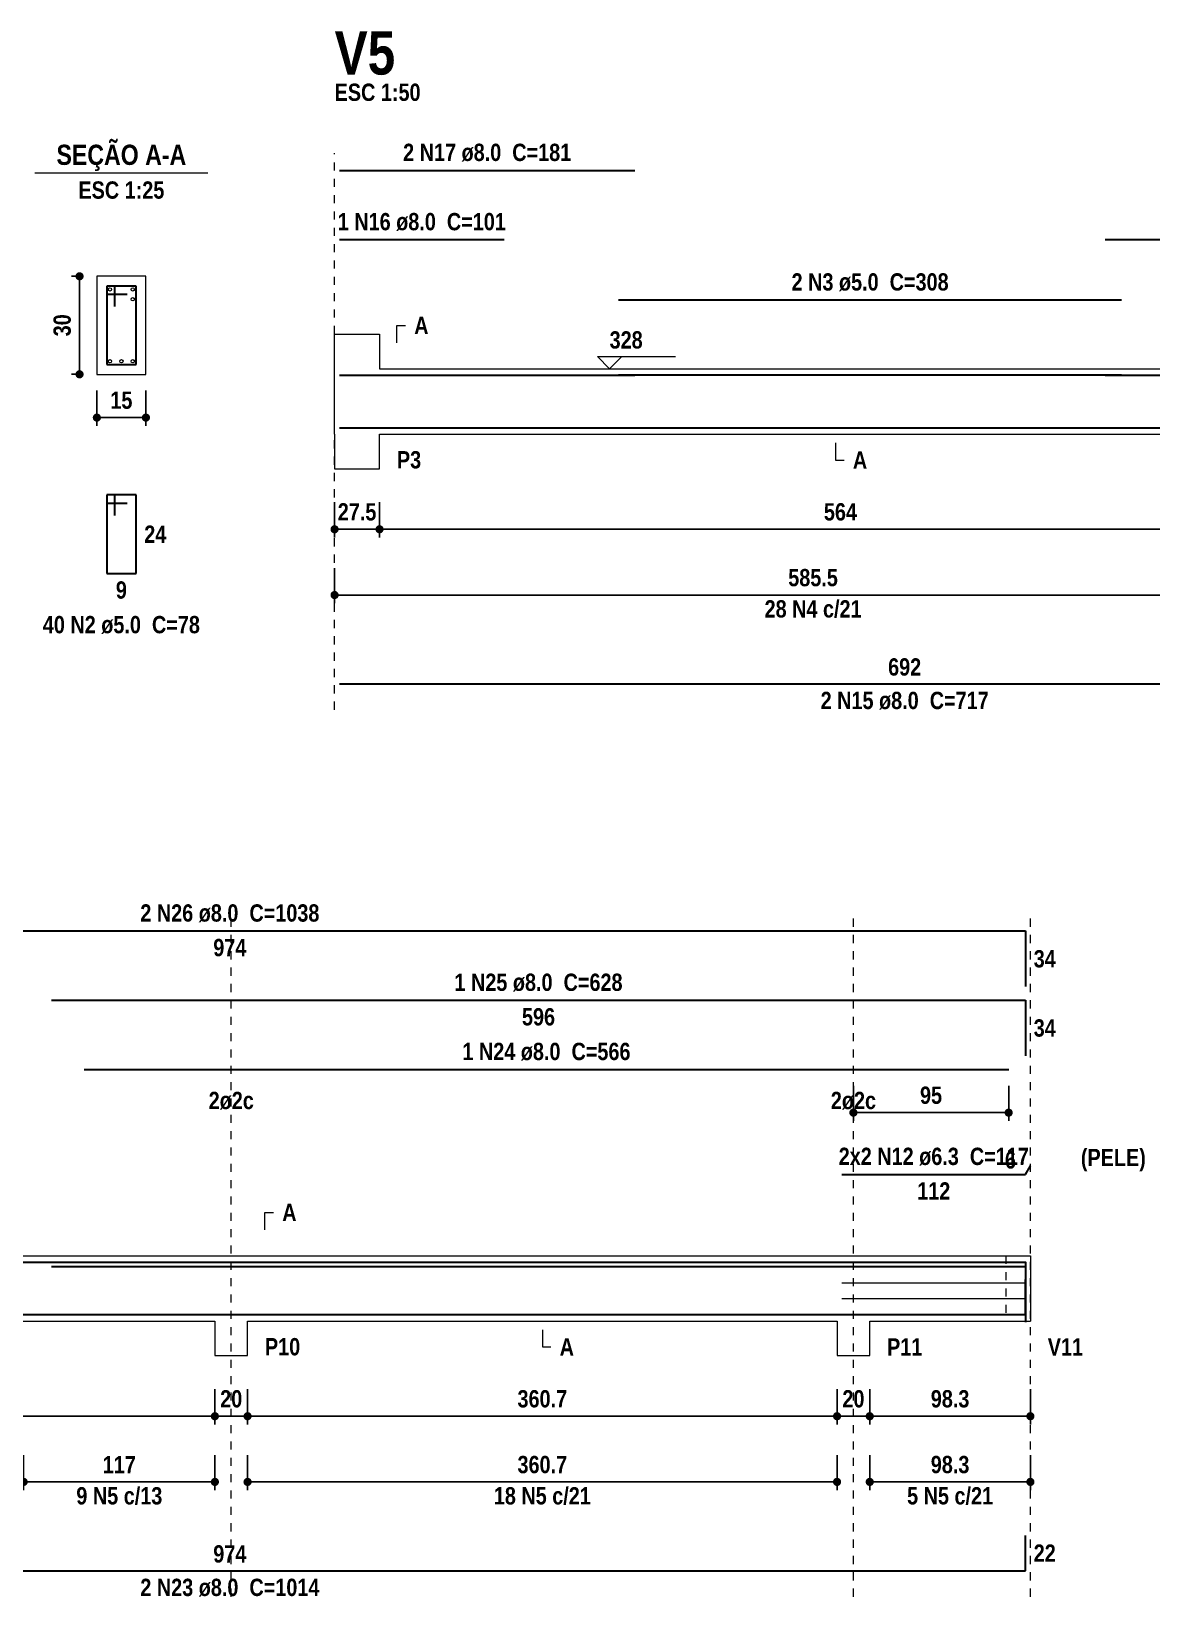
# Model space of a CAD drawing. Header units: millimetres. Extents: x 2249 to 2676, y -663 to -441.
# Drawn here: x 2488.19 to 2501.9, y -555.58 to -536.42 of the extents above; entities that cross this region are included whole.
import ezdxf

# ---------------------------------------------------------------- set-up
doc = ezdxf.new("R2010")
doc.units = ezdxf.units.MM
doc.header["$LTSCALE"] = 0.5
doc.header["$MEASUREMENT"] = 0
doc.header["$PDMODE"] = 34
doc.linetypes.add('DOT2', pattern=[3.175, 0, -3.175])
doc.layers.get('0').update_dxf_attribs({"linetype": 'CONTINUOUS'})
doc.layers.get('DEFPOINTS').update_dxf_attribs({"linetype": 'CONTINUOUS'})
for name, color, linetype, lineweight in [('Descrição da armadura', 7, 'CONTINUOUS', 5), ('DT-Arm complementar', 5, 'CONTINUOUS', 5), ('DT-Barras na forma', 2, 'CONTINUOUS', 30), ('DT-Barras no corte', 5, 'CONTINUOUS', 5), ('DT-Barras rebatidas', 2, 'CONTINUOUS', 30), ('DT-Cotas', 9, 'CONTINUOUS', 5), ('DT-Forma', 5, 'CONTINUOUS', 5), ('DT-Pontilhado', 9, 'DOT2', 5), ('DT-Textos', 7, 'CONTINUOUS', 5), ('DT-Título', 3, 'CONTINUOUS', 20), ('Textos armaduras', 7, 'CONTINUOUS', 5)]:
    doc.layers.add(name, color=color, linetype=linetype, lineweight=lineweight)
doc.styles.add('ARIAL', font='ARIALNB.TTF')
doc.dimstyles.new('UM_25.000000', dxfattribs={"dimtxt": 0.18, "dimasz": 0.1, "dimexe": 0.1, "dimexo": 0.2, "dimgap": 0, "dimtad": 1, "dimtih": 1, "dimtoh": 1, "dimdec": 1, "dimlfac": 25, "dimzin": 0, "dimdsep": 46, "dimtxsty": 'Standard', "dimblk": 'CLOSED', "dimblk1": 'CLOSED', "dimblk2": 'CLOSED', "dimcen": 0.09, "dimdle": 0.1, "dimadec": 1, "dimazin": 2, "dimtfac": 1, "dimtdec": 4, "dimtofl": 0, "dimtmove": 0, "dimatfit": 3, "dimldrblk": 'CLOSED', "dimfxl": 1, "dimtolj": 1, "dimarcsym": 0})
doc.dimstyles.new('UM_50.000000', dxfattribs={"dimtxt": 0.18, "dimasz": 0.1, "dimexe": 0.1, "dimexo": 0.2, "dimgap": 0, "dimtad": 1, "dimtih": 1, "dimtoh": 1, "dimdec": 1, "dimlfac": 50, "dimzin": 0, "dimdsep": 46, "dimtxsty": 'Standard', "dimblk": 'CLOSED', "dimblk1": 'CLOSED', "dimblk2": 'CLOSED', "dimcen": 0.09, "dimdle": 0.1, "dimadec": 1, "dimazin": 2, "dimtfac": 1, "dimtdec": 4, "dimtofl": 0, "dimtmove": 0, "dimatfit": 3, "dimldrblk": 'CLOSED', "dimfxl": 1, "dimtolj": 1, "dimarcsym": 0})

# ---------------------------------------------------------------- blocks, each defined once
blk = doc.blocks.new('_Dot')
at = {"color": 0, "linetype": 'ByBlock', "lineweight": -2}
blk.add_line((-0.5, 0), (-1, 0), dxfattribs=at)
at = {"color": 0, "linetype": 'ByBlock', "const_width": 0.5}
blk.add_lwpolyline([(-0.25, 0, 1), (0.25, 0, 1)], format="xyb", close=True, dxfattribs=at)
blk = doc.blocks.new('*D270')
at = {"layer": 'DEFPOINTS', "color": 0}
for p in [(2488.781, -539.42), (2488.993, -539.42), (2488.993, -540.62)]:
    blk.add_point(p, dxfattribs=at)
at = {"layer": 'DT-Cotas', "color": 0, "lineweight": -2}
for p, q in [((2488.793, -539.42), (2488.681, -539.42)), ((2488.781, -540.52), (2488.781, -539.52)), ((2488.793, -540.62), (2488.681, -540.62))]:
    blk.add_line(p, q, dxfattribs=at)
at = {"layer": 'DT-Cotas', "color": 0, "lineweight": -2, "xscale": 0.1, "yscale": 0.1, "zscale": 0.1}
for p, rotation in [((2488.781, -539.42), 90), ((2488.781, -540.62), 270)]:
    blk.add_blockref('_Dot', p, dxfattribs=dict(at, rotation=rotation))
at = {"layer": 'DT-Cotas', "insert": (2488.569, -540.02), "char_height": 0.2118, "attachment_point": 5, "rotation": 90, "style": 'ARIAL'}
blk.add_mtext('\\A1;30', dxfattribs=at)
blk = doc.blocks.new('DOT')
at = {"color": 210}
for p, q in [((-1, 0), (1, 0)), ((0, 1), (0, -1))]:
    blk.add_line(p, q, dxfattribs=at)
blk.add_circle((0, 0), 0.25, dxfattribs=at)
blk = doc.blocks.new('*D271')
at = {"layer": 'DEFPOINTS', "color": 0}
for p in [(2488.993, -540.62), (2489.593, -540.62), (2489.593, -541.15)]:
    blk.add_point(p, dxfattribs=at)
at = {"layer": 'DT-Cotas', "color": 0, "lineweight": -2}
for p, q in [((2488.993, -540.82), (2488.993, -541.25)), ((2489.593, -540.82), (2489.593, -541.25)), ((2489.093, -541.15), (2489.493, -541.15))]:
    blk.add_line(p, q, dxfattribs=at)
at = {"layer": 'DT-Cotas', "color": 0, "lineweight": -2, "xscale": 0.1, "yscale": 0.1, "zscale": 0.1, "rotation": 180}
blk.add_blockref('_Dot', (2488.993, -541.15), dxfattribs=at)
at = {"layer": 'DT-Cotas', "color": 0, "lineweight": -2, "xscale": 0.1, "yscale": 0.1, "zscale": 0.1}
blk.add_blockref('_Dot', (2489.593, -541.15), dxfattribs=at)
at = {"layer": 'DT-Cotas', "insert": (2489.293, -540.938), "char_height": 0.2118, "attachment_point": 5, "rotation": 0.0057, "style": 'ARIAL'}
blk.add_mtext('\\A1;15', dxfattribs=at)
blk = doc.blocks.new('*D275')
at = {"layer": 'DEFPOINTS', "color": 0}
for p in [(2491.902, -541.987), (2492.452, -541.987), (2492.452, -542.517)]:
    blk.add_point(p, dxfattribs=at)
at = {"layer": 'DT-Cotas', "color": 0, "lineweight": -2}
for p, q in [((2491.902, -542.187), (2491.902, -542.617)), ((2492.452, -542.187), (2492.452, -542.617)), ((2492.002, -542.517), (2492.352, -542.517))]:
    blk.add_line(p, q, dxfattribs=at)
at = {"layer": 'DT-Cotas', "color": 0, "lineweight": -2, "xscale": 0.1, "yscale": 0.1, "zscale": 0.1, "rotation": 180}
blk.add_blockref('_Dot', (2491.902, -542.517), dxfattribs=at)
at = {"layer": 'DT-Cotas', "color": 0, "lineweight": -2, "xscale": 0.1, "yscale": 0.1, "zscale": 0.1}
blk.add_blockref('_Dot', (2492.452, -542.517), dxfattribs=at)
at = {"layer": 'DT-Cotas', "insert": (2492.177, -542.305), "char_height": 0.2118, "attachment_point": 5, "rotation": 0.0057, "style": 'ARIAL'}
blk.add_mtext('\\A1;27.5', dxfattribs=at)
blk = doc.blocks.new('*D276')
at = {"layer": 'DEFPOINTS', "color": 0}
for p in [(2492.452, -541.987), (2503.733, -541.987), (2503.733, -542.517)]:
    blk.add_point(p, dxfattribs=at)
at = {"layer": 'DT-Cotas', "color": 0, "lineweight": -2}
for p, q in [((2492.452, -542.187), (2492.452, -542.617)), ((2503.733, -542.187), (2503.733, -542.617)), ((2492.552, -542.517), (2503.633, -542.517))]:
    blk.add_line(p, q, dxfattribs=at)
at = {"layer": 'DT-Cotas', "color": 0, "lineweight": -2, "xscale": 0.1, "yscale": 0.1, "zscale": 0.1, "rotation": 180}
blk.add_blockref('_Dot', (2492.452, -542.517), dxfattribs=at)
at = {"layer": 'DT-Cotas', "color": 0, "lineweight": -2, "xscale": 0.1, "yscale": 0.1, "zscale": 0.1}
blk.add_blockref('_Dot', (2503.733, -542.517), dxfattribs=at)
at = {"layer": 'DT-Cotas', "insert": (2498.092, -542.305), "char_height": 0.2118, "attachment_point": 5, "rotation": 0.0057, "style": 'ARIAL'}
blk.add_mtext('\\A1;564', dxfattribs=at)
blk = doc.blocks.new('*D280')
at = {"layer": 'DEFPOINTS', "color": 0}
for p in [(2491.902, -542.792), (2503.613, -542.792), (2503.613, -543.322)]:
    blk.add_point(p, dxfattribs=at)
at = {"layer": 'DT-Cotas', "color": 0, "lineweight": -2}
for p, q in [((2491.902, -542.992), (2491.902, -543.422)), ((2503.613, -542.992), (2503.613, -543.422)), ((2492.002, -543.322), (2503.513, -543.322))]:
    blk.add_line(p, q, dxfattribs=at)
at = {"layer": 'DT-Cotas', "color": 0, "lineweight": -2, "xscale": 0.1, "yscale": 0.1, "zscale": 0.1, "rotation": 180}
blk.add_blockref('_Dot', (2491.902, -543.322), dxfattribs=at)
at = {"layer": 'DT-Cotas', "color": 0, "lineweight": -2, "xscale": 0.1, "yscale": 0.1, "zscale": 0.1}
blk.add_blockref('_Dot', (2503.613, -543.322), dxfattribs=at)
at = {"layer": 'DT-Cotas', "insert": (2497.757, -543.11), "char_height": 0.2118, "attachment_point": 5, "rotation": 0.0057, "style": 'ARIAL'}
blk.add_mtext('\\A1;585.5', dxfattribs=at)
blk = doc.blocks.new('*D297')
at = {"layer": 'DEFPOINTS', "color": 0}
for p in [(2483.224, -552.844), (2490.437, -552.844), (2490.437, -553.374)]:
    blk.add_point(p, dxfattribs=at)
at = {"layer": 'DT-Cotas', "color": 0, "lineweight": -2}
for p, q in [((2483.224, -553.044), (2483.224, -553.474)), ((2490.437, -553.044), (2490.437, -553.474)), ((2483.324, -553.374), (2490.337, -553.374))]:
    blk.add_line(p, q, dxfattribs=at)
at = {"layer": 'DT-Cotas', "color": 0, "lineweight": -2, "xscale": 0.1, "yscale": 0.1, "zscale": 0.1, "rotation": 180}
blk.add_blockref('_Dot', (2483.224, -553.374), dxfattribs=at)
at = {"layer": 'DT-Cotas', "color": 0, "lineweight": -2, "xscale": 0.1, "yscale": 0.1, "zscale": 0.1}
blk.add_blockref('_Dot', (2490.437, -553.374), dxfattribs=at)
at = {"layer": 'DT-Cotas', "insert": (2486.831, -553.162), "char_height": 0.2118, "attachment_point": 5, "rotation": 0.0057, "style": 'ARIAL'}
blk.add_mtext('\\A1;360.7', dxfattribs=at)
blk = doc.blocks.new('*D298')
at = {"layer": 'DEFPOINTS', "color": 0}
for p in [(2490.437, -552.844), (2490.837, -552.844), (2490.837, -553.374)]:
    blk.add_point(p, dxfattribs=at)
at = {"layer": 'DT-Cotas', "color": 0, "lineweight": -2}
for p, q in [((2490.437, -553.044), (2490.437, -553.474)), ((2490.837, -553.044), (2490.837, -553.474)), ((2490.537, -553.374), (2490.737, -553.374))]:
    blk.add_line(p, q, dxfattribs=at)
at = {"layer": 'DT-Cotas', "color": 0, "lineweight": -2, "xscale": 0.1, "yscale": 0.1, "zscale": 0.1, "rotation": 180}
blk.add_blockref('_Dot', (2490.437, -553.374), dxfattribs=at)
at = {"layer": 'DT-Cotas', "color": 0, "lineweight": -2, "xscale": 0.1, "yscale": 0.1, "zscale": 0.1}
blk.add_blockref('_Dot', (2490.837, -553.374), dxfattribs=at)
at = {"layer": 'DT-Cotas', "insert": (2490.637, -553.162), "char_height": 0.2118, "attachment_point": 5, "rotation": 0.0057, "style": 'ARIAL'}
blk.add_mtext('\\A1;20', dxfattribs=at)
blk = doc.blocks.new('*D299')
at = {"layer": 'DEFPOINTS', "color": 0}
for p in [(2490.837, -552.844), (2498.051, -552.844), (2498.051, -553.374)]:
    blk.add_point(p, dxfattribs=at)
at = {"layer": 'DT-Cotas', "color": 0, "lineweight": -2}
for p, q in [((2490.837, -553.044), (2490.837, -553.474)), ((2498.051, -553.044), (2498.051, -553.474)), ((2490.937, -553.374), (2497.951, -553.374))]:
    blk.add_line(p, q, dxfattribs=at)
at = {"layer": 'DT-Cotas', "color": 0, "lineweight": -2, "xscale": 0.1, "yscale": 0.1, "zscale": 0.1, "rotation": 180}
blk.add_blockref('_Dot', (2490.837, -553.374), dxfattribs=at)
at = {"layer": 'DT-Cotas', "color": 0, "lineweight": -2, "xscale": 0.1, "yscale": 0.1, "zscale": 0.1}
blk.add_blockref('_Dot', (2498.051, -553.374), dxfattribs=at)
at = {"layer": 'DT-Cotas', "insert": (2494.444, -553.162), "char_height": 0.2118, "attachment_point": 5, "rotation": 0.0057, "style": 'ARIAL'}
blk.add_mtext('\\A1;360.7', dxfattribs=at)
blk = doc.blocks.new('*D300')
at = {"layer": 'DEFPOINTS', "color": 0}
for p in [(2498.051, -552.844), (2498.451, -552.844), (2498.451, -553.374)]:
    blk.add_point(p, dxfattribs=at)
at = {"layer": 'DT-Cotas', "color": 0, "lineweight": -2}
for p, q in [((2498.051, -553.044), (2498.051, -553.474)), ((2498.451, -553.044), (2498.451, -553.474)), ((2498.151, -553.374), (2498.351, -553.374))]:
    blk.add_line(p, q, dxfattribs=at)
at = {"layer": 'DT-Cotas', "color": 0, "lineweight": -2, "xscale": 0.1, "yscale": 0.1, "zscale": 0.1, "rotation": 180}
blk.add_blockref('_Dot', (2498.051, -553.374), dxfattribs=at)
at = {"layer": 'DT-Cotas', "color": 0, "lineweight": -2, "xscale": 0.1, "yscale": 0.1, "zscale": 0.1}
blk.add_blockref('_Dot', (2498.451, -553.374), dxfattribs=at)
at = {"layer": 'DT-Cotas', "insert": (2498.251, -553.162), "char_height": 0.2118, "attachment_point": 5, "rotation": 0.0057, "style": 'ARIAL'}
blk.add_mtext('\\A1;20', dxfattribs=at)
blk = doc.blocks.new('*D301')
at = {"layer": 'DEFPOINTS', "color": 0}
for p in [(2498.451, -552.844), (2500.417, -552.844), (2500.417, -553.374)]:
    blk.add_point(p, dxfattribs=at)
at = {"layer": 'DT-Cotas', "color": 0, "lineweight": -2}
for p, q in [((2498.451, -553.044), (2498.451, -553.474)), ((2500.417, -553.044), (2500.417, -553.474)), ((2498.551, -553.374), (2500.317, -553.374))]:
    blk.add_line(p, q, dxfattribs=at)
at = {"layer": 'DT-Cotas', "color": 0, "lineweight": -2, "xscale": 0.1, "yscale": 0.1, "zscale": 0.1, "rotation": 180}
blk.add_blockref('_Dot', (2498.451, -553.374), dxfattribs=at)
at = {"layer": 'DT-Cotas', "color": 0, "lineweight": -2, "xscale": 0.1, "yscale": 0.1, "zscale": 0.1}
blk.add_blockref('_Dot', (2500.417, -553.374), dxfattribs=at)
at = {"layer": 'DT-Cotas', "insert": (2499.434, -553.162), "char_height": 0.2118, "attachment_point": 5, "rotation": 0.0057, "style": 'ARIAL'}
blk.add_mtext('\\A1;98.3', dxfattribs=at)
blk = doc.blocks.new('*D302')
at = {"layer": 'DEFPOINTS', "color": 0}
for p in [(2498.251, -549.129), (2500.151, -549.129), (2500.151, -549.658)]:
    blk.add_point(p, dxfattribs=at)
at = {"layer": 'DT-Cotas', "color": 0, "lineweight": -2}
for p, q in [((2498.251, -549.329), (2498.251, -549.758)), ((2500.151, -549.329), (2500.151, -549.758)), ((2498.351, -549.658), (2500.051, -549.658))]:
    blk.add_line(p, q, dxfattribs=at)
at = {"layer": 'DT-Cotas', "color": 0, "lineweight": -2, "xscale": 0.1, "yscale": 0.1, "zscale": 0.1, "rotation": 180}
blk.add_blockref('_Dot', (2498.251, -549.658), dxfattribs=at)
at = {"layer": 'DT-Cotas', "color": 0, "lineweight": -2, "xscale": 0.1, "yscale": 0.1, "zscale": 0.1}
blk.add_blockref('_Dot', (2500.151, -549.658), dxfattribs=at)
at = {"layer": 'DT-Cotas', "insert": (2499.201, -549.446), "char_height": 0.2118, "attachment_point": 5, "rotation": 0.0057, "style": 'ARIAL'}
blk.add_mtext('\\A1;95', dxfattribs=at)
blk = doc.blocks.new('*D306')
at = {"layer": 'DEFPOINTS', "color": 0}
for p in [(2488.097, -553.649), (2490.437, -553.649), (2490.437, -554.178)]:
    blk.add_point(p, dxfattribs=at)
at = {"layer": 'DT-Cotas', "color": 0, "lineweight": -2}
for p, q in [((2488.097, -553.849), (2488.097, -554.278)), ((2490.437, -553.849), (2490.437, -554.278)), ((2488.197, -554.178), (2490.337, -554.178))]:
    blk.add_line(p, q, dxfattribs=at)
at = {"layer": 'DT-Cotas', "color": 0, "lineweight": -2, "xscale": 0.1, "yscale": 0.1, "zscale": 0.1, "rotation": 180}
blk.add_blockref('_Dot', (2488.097, -554.178), dxfattribs=at)
at = {"layer": 'DT-Cotas', "color": 0, "lineweight": -2, "xscale": 0.1, "yscale": 0.1, "zscale": 0.1}
blk.add_blockref('_Dot', (2490.437, -554.178), dxfattribs=at)
at = {"layer": 'DT-Cotas', "insert": (2489.267, -553.967), "char_height": 0.2118, "attachment_point": 5, "rotation": 0.0057, "style": 'ARIAL'}
blk.add_mtext('\\A1;117', dxfattribs=at)
blk = doc.blocks.new('*D308')
at = {"layer": 'DEFPOINTS', "color": 0}
for p in [(2490.837, -553.649), (2498.051, -553.649), (2498.051, -554.178)]:
    blk.add_point(p, dxfattribs=at)
at = {"layer": 'DT-Cotas', "color": 0, "lineweight": -2}
for p, q in [((2490.837, -553.849), (2490.837, -554.278)), ((2498.051, -553.849), (2498.051, -554.278)), ((2490.937, -554.178), (2497.951, -554.178))]:
    blk.add_line(p, q, dxfattribs=at)
at = {"layer": 'DT-Cotas', "color": 0, "lineweight": -2, "xscale": 0.1, "yscale": 0.1, "zscale": 0.1, "rotation": 180}
blk.add_blockref('_Dot', (2490.837, -554.178), dxfattribs=at)
at = {"layer": 'DT-Cotas', "color": 0, "lineweight": -2, "xscale": 0.1, "yscale": 0.1, "zscale": 0.1}
blk.add_blockref('_Dot', (2498.051, -554.178), dxfattribs=at)
at = {"layer": 'DT-Cotas', "insert": (2494.444, -553.967), "char_height": 0.2118, "attachment_point": 5, "rotation": 0.0057, "style": 'ARIAL'}
blk.add_mtext('\\A1;360.7', dxfattribs=at)
blk = doc.blocks.new('*D309')
at = {"layer": 'DEFPOINTS', "color": 0}
for p in [(2498.451, -553.649), (2500.417, -553.649), (2500.417, -554.178)]:
    blk.add_point(p, dxfattribs=at)
at = {"layer": 'DT-Cotas', "color": 0, "lineweight": -2}
for p, q in [((2498.451, -553.849), (2498.451, -554.278)), ((2500.417, -553.849), (2500.417, -554.278)), ((2498.551, -554.178), (2500.317, -554.178))]:
    blk.add_line(p, q, dxfattribs=at)
at = {"layer": 'DT-Cotas', "color": 0, "lineweight": -2, "xscale": 0.1, "yscale": 0.1, "zscale": 0.1, "rotation": 180}
blk.add_blockref('_Dot', (2498.451, -554.178), dxfattribs=at)
at = {"layer": 'DT-Cotas', "color": 0, "lineweight": -2, "xscale": 0.1, "yscale": 0.1, "zscale": 0.1}
blk.add_blockref('_Dot', (2500.417, -554.178), dxfattribs=at)
at = {"layer": 'DT-Cotas', "insert": (2499.434, -553.967), "char_height": 0.2118, "attachment_point": 5, "rotation": 0.0057, "style": 'ARIAL'}
blk.add_mtext('\\A1;98.3', dxfattribs=at)

msp = doc.modelspace()

# ---------------------------------------------------------------- linework, layer by layer
at = {"layer": 'DT-Arm complementar'}
for p, q in [((2498.111, -551.7413), (2500.3571, -551.7413)), ((2498.111, -551.932), (2500.3571, -551.932))]:
    msp.add_line(p, q, dxfattribs=at)
at = {"layer": 'DT-Barras na forma'}
for p, q in [((2489.2128, -539.5403), (2489.1128, -539.5403)), ((2489.1128, -539.5403), (2489.1128, -540.5003)), ((2489.4728, -539.5403), (2489.1128, -539.5403)), ((2489.1128, -539.5403), (2489.1128, -539.6403)), ((2489.2128, -539.7903), (2489.2128, -539.5403)), ((2489.4728, -540.5003), (2489.4728, -539.5403)), ((2489.1128, -539.6403), (2489.3628, -539.6403)), ((2489.1128, -540.5003), (2489.4728, -540.5003))]:
    msp.add_line(p, q, dxfattribs=at)
for points in [[(2491.9623, -540.6298), (2493.9772, -540.6298)], [(2491.9623, -540.6298), (2495.5772, -540.6298)], [(2491.9623, -541.2738), (2505.7938, -541.2738), (2505.7938, -540.7342)], [(2495.3772, -540.6268), (2501.5327, -540.6268)], [(2501.3327, -540.6298), (2505.7938, -540.6298), (2505.7938, -541.3098)], [(2480.8827, -552.1667), (2480.8827, -551.4867), (2500.3571, -551.4867), (2500.3571, -552.1667)], [(2488.4375, -551.5427), (2500.3571, -551.5427), (2500.3571, -552.2227)], [(2488.8375, -551.5427), (2500.151, -551.5427)], [(2480.8827, -551.699), (2480.8827, -552.1307), (2500.3571, -552.1307), (2500.3571, -551.699)]]:
    msp.add_lwpolyline(points, dxfattribs=at)
at = {"layer": 'DT-Barras no corte'}
for centre in [(2489.1528, -539.5803), (2489.4328, -539.5803), (2489.4328, -539.7003), (2489.1528, -540.4603), (2489.2928, -540.4603), (2489.4328, -540.4603)]:
    msp.add_circle(centre, 0.02, dxfattribs=at)
at = {"layer": 'DT-Barras rebatidas'}
for p, q in [((2491.9623, -538.1235), (2495.5772, -538.1235)), ((2491.9623, -538.9707), (2493.9772, -538.9707)), ((2501.3327, -538.9707), (2505.7938, -538.9707)), ((2495.3772, -539.709), (2501.5327, -539.709)), ((2489.2128, -542.097), (2489.1128, -542.097)), ((2489.1128, -542.097), (2489.1128, -543.057)), ((2489.4728, -542.097), (2489.1128, -542.097)), ((2489.1128, -542.097), (2489.1128, -542.197)), ((2489.1128, -542.197), (2489.3628, -542.197)), ((2489.2128, -542.347), (2489.2128, -542.097)), ((2489.4728, -543.057), (2489.4728, -542.097)), ((2489.1128, -543.057), (2489.4728, -543.057)), ((2491.9623, -544.4084), (2505.7938, -544.4084)), ((2480.8827, -547.4342), (2500.3571, -547.4342)), ((2500.3571, -547.4342), (2500.3571, -548.1142)), ((2488.4375, -548.2814), (2500.3571, -548.2814)), ((2500.3571, -548.2814), (2500.3571, -548.9614)), ((2488.8375, -549.1286), (2500.151, -549.1286)), ((2500.3571, -550.4132), (2500.4171, -550.3093)), ((2498.111, -550.4132), (2500.3571, -550.4132)), ((2500.3571, -555.2653), (2500.3571, -554.8336)), ((2480.8827, -555.2653), (2500.3571, -555.2653))]:
    msp.add_line(p, q, dxfattribs=at)
at = {"layer": 'DT-Forma'}
for p, q in [((2489.5928, -539.4203), (2488.9928, -539.4203)), ((2488.9928, -539.4203), (2488.9928, -540.6203)), ((2489.5928, -540.6203), (2489.5928, -539.4203)), ((2491.9023, -540.5518), (2491.9023, -540.1282)), ((2491.9023, -540.1282), (2492.4522, -540.1282)), ((2492.4522, -540.1282), (2492.4522, -540.5518)), ((2488.9928, -540.6203), (2489.5928, -540.6203)), ((2492.4522, -540.5518), (2503.6127, -540.5518)), ((2491.9023, -541.3518), (2491.9023, -541.7754)), ((2492.4522, -541.7754), (2492.4522, -541.3518)), ((2492.4522, -541.3518), (2503.6127, -541.3518)), ((2491.9023, -541.7754), (2492.4522, -541.7754)), ((2483.2239, -551.4087), (2490.4375, -551.4087)), ((2490.4375, -551.4087), (2490.8375, -551.4087)), ((2490.8375, -551.4087), (2498.051, -551.4087)), ((2498.051, -551.4087), (2498.451, -551.4087)), ((2498.451, -551.4087), (2500.1171, -551.4087)), ((2500.1171, -551.4087), (2500.4171, -551.4087)), ((2483.2239, -552.2087), (2490.4375, -552.2087)), ((2490.4375, -552.2087), (2490.4375, -552.6323)), ((2490.8375, -552.6323), (2490.8375, -552.2087)), ((2490.8375, -552.2087), (2498.051, -552.2087)), ((2498.051, -552.2087), (2498.051, -552.6323)), ((2498.451, -552.6323), (2498.451, -552.2087)), ((2498.451, -552.2087), (2500.1171, -552.2087)), ((2500.1171, -552.2087), (2500.4171, -552.2087)), ((2490.4375, -552.6323), (2490.8375, -552.6323)), ((2498.051, -552.6323), (2498.451, -552.6323))]:
    msp.add_line(p, q, dxfattribs=at)
at = {"layer": 'DT-Forma', "linetype": 'Continuous'}
for p, q in [((2491.9023, -541.3518), (2491.9023, -540.5518)), ((2500.4171, -551.4087), (2500.4171, -552.2087))]:
    msp.add_line(p, q, dxfattribs=at)
at = {"layer": 'DT-Pontilhado', "ltscale": 0.05}
for p, q in [((2491.9023, -544.7261), (2491.9023, -537.9117)), ((2490.6375, -555.583), (2490.6375, -547.2224)), ((2498.251, -555.583), (2498.251, -547.2224)), ((2500.4171, -555.583), (2500.4171, -547.2224)), ((2500.1171, -551.4087), (2500.1171, -552.2087))]:
    msp.add_line(p, q, dxfattribs=at)
at = {"layer": 'DT-Textos'}
msp.add_line((2488.2338, -538.1554), (2490.3518, -538.1554), dxfattribs=at)
for points in [[(2492.664, -540.2341), (2492.664, -540.0223), (2492.7699, -540.0223)], [(2495.4154, -540.4035), (2495.2671, -540.5518), (2495.1189, -540.4035), (2496.072, -540.4035)], [(2498.0324, -541.4577), (2498.0324, -541.6695), (2498.1383, -541.6695)], [(2491.0493, -551.091), (2491.0493, -550.8792), (2491.1552, -550.8792)], [(2494.4442, -552.3146), (2494.4442, -552.5264), (2494.5501, -552.5264)]]:
    msp.add_lwpolyline(points, dxfattribs=at)

# ---------------------------------------------------------------- texts
at = {"layer": 'Descrição da armadura', "char_height": 0.2118, "attachment_point": 8, "line_spacing_factor": 0.9, "style": 'ARIAL'}
for s, insert, width in [('2 N17 ø8.0  C=181', (2493.7693, -538.0172), 4.32072), ('1 N16 ø8.0  C=101', (2492.9693, -538.8652), 4.32072), ('2 N3 ø5.0  C=308', (2498.4553, -539.6032), 4.06656), ('28 N4 c/21', (2497.7575, -543.6032), 2.5416), ('40 N2 ø5.0  C=78', (2489.2926, -543.7982), 4.06656), ('2 N15 ø8.0  C=717', (2498.8783, -544.7262), 4.32072), ('2 N26 ø8.0  C=1038', (2490.6203, -547.3279), 4.57488), ('1 N25 ø8.0  C=628', (2494.3973, -548.1759), 4.32072), ('1 N24 ø8.0  C=566', (2494.4943, -549.0229), 4.32072), ('2x2 N12 ø6.3  C=117', (2499.2343, -550.3069), 4.82904), ('9 N5 c/13', (2489.2675, -554.4601), 2.28744), ('18 N5 c/21', (2494.4442, -554.4601), 2.5416), ('5 N5 c/21', (2499.4341, -554.4601), 2.28744), ('2 N23 ø8.0  C=1014', (2490.6203, -555.5829), 4.57488)]:
    msp.add_mtext(s, dxfattribs=dict(at, insert=insert, width=width))
at = {"layer": 'DT-Textos', "line_spacing_factor": 0.798, "style": 'ARIAL'}
for s, insert, char_height, width, attachment_point in [('ESC 1:50', (2491.9023, -537.2762), 0.2118, 2.03328, 7), ('SEÇÃO A-A', (2489.2926, -538.1311), 0.2471, 2.66868, 8), ('ESC 1:25', (2489.2926, -538.4732), 0.2118, 2.03328, 8), ('A', (2492.8763, -540.1282), 0.2118, 0.25416, 7), ('328', (2495.2673, -540.3082), 0.2118, 0.76248, 7), ('P3', (2492.6643, -541.7752), 0.2118, 0.50832, 7), ('A', (2498.2443, -541.7752), 0.2118, 0.25416, 7), ('2ø2c ', (2490.6373, -549.6229), 0.2118, 1.2708, 8), ('2ø2c ', (2498.2513, -549.6229), 0.2118, 1.2708, 8), ('(PELE)', (2501.0343, -550.3768), 0.2118, 1.52496, 7), ('A', (2491.2613, -550.9849), 0.2118, 0.25416, 7), ('P10', (2491.0493, -552.6319), 0.2118, 0.76248, 7), ('A', (2494.6563, -552.6319), 0.2118, 0.25416, 7), ('P11', (2498.6623, -552.6319), 0.2118, 0.76248, 7), ('V11', (2500.6293, -552.6319), 0.2118, 0.76248, 7)]:
    msp.add_mtext(s, dxfattribs=dict(at, insert=insert, char_height=char_height, width=width, attachment_point=attachment_point))
at = {"layer": 'DT-Título', "insert": (2491.9023, -536.9583), "char_height": 0.5295, "width": 1.2708, "attachment_point": 7, "line_spacing_factor": 0.798, "style": 'ARIAL'}
msp.add_mtext('V5', dxfattribs=at)
at = {"layer": 'Textos armaduras', "char_height": 0.2118, "line_spacing_factor": 0.9, "style": 'ARIAL'}
for s, insert, width, attachment_point in [('24', (2489.5728, -542.4711), 0.90832, 1), ('9', (2489.2928, -543.1543), 0.65416, 2), ('692', (2498.8781, -544.3111), 1.16248, 8), ('974', (2490.6199, -547.5315), 1.16248, 2), ('34', (2500.4571, -547.6683), 0.90832, 1), ('596', (2494.3973, -548.3787), 1.16248, 2), ('34', (2500.4571, -548.5155), 0.90832, 1), ('6', (2500.24, -550.3455), 0.65416, 9), ('112', (2499.2341, -550.5105), 1.16248, 2), ('974', (2490.6199, -555.168), 1.16248, 8), ('22', (2500.4572, -554.9436), 0.90832, 1)]:
    msp.add_mtext(s, dxfattribs=dict(at, insert=insert, width=width, attachment_point=attachment_point))

# ---------------------------------------------------------------- dimensions: what is measured, and where the dimension line sits
at = {"layer": 'DT-Cotas'}
dim = msp.add_linear_dim(base=(2488.781, -539.4203), p1=(2488.9928, -540.6203), p2=(2488.9928, -539.4203), angle=90, dimstyle='UM_25.000000', override={"dimtxt": 0.2118, "dimasz": 0.1, "dimexe": 0.1, "dimexo": 0.2, "dimtad": 1, "dimtih": 0, "dimtoh": 0, "dimdec": 1, "dimlfac": 25, "dimzin": 8, "dimtxsty": 'ARIAL', "dimblk": 'Dot', "dimblk1": 'Dot', "dimblk2": 'Dot', "dimsah": 1, "dimdle": 0.1, "dimse1": 0, "dimse2": 0, "dimclrt": 256, "dimadec": 1, "dimazin": 3, "dimtmove": 2, "dimldrblk": 'Dot'}, dxfattribs=at)
dim.commit()
dim.dimension.update_dxf_attribs({"geometry": '*D270', "text_midpoint": (2488.5692, -540.0203), "dimtype": 160, "text_rotation": 90})
for base, p1, p2, dimstyle, override, picture, middle in [((2489.5928, -541.1498), (2488.9928, -540.6203), (2489.5928, -540.6203), 'UM_25.000000', {"dimtxt": 0.2118, "dimasz": 0.1, "dimexe": 0.1, "dimexo": 0.2, "dimtad": 1, "dimtih": 0, "dimtoh": 0, "dimdec": 1, "dimlfac": 25, "dimzin": 8, "dimtxsty": 'ARIAL', "dimblk": 'Dot', "dimblk1": 'Dot', "dimblk2": 'Dot', "dimsah": 1, "dimdle": 0.1, "dimse1": 0, "dimse2": 0, "dimclrt": 256, "dimadec": 1, "dimazin": 3, "dimtmove": 2, "dimldrblk": 'Dot'}, '*D271', (2489.2928, -540.938)), ((2492.4522, -542.5167), (2491.9023, -541.9872), (2492.4522, -541.9872), 'UM_50.000000', {"dimtxt": 0.2118, "dimasz": 0.1, "dimexe": 0.1, "dimexo": 0.2, "dimtad": 1, "dimtih": 0, "dimtoh": 0, "dimdec": 1, "dimlfac": 50, "dimzin": 8, "dimtxsty": 'ARIAL', "dimblk": 'Dot', "dimblk1": 'Dot', "dimblk2": 'Dot', "dimsah": 1, "dimdle": 0.1, "dimse1": 0, "dimse2": 0, "dimclrt": 256, "dimadec": 1, "dimazin": 3, "dimtmove": 2, "dimldrblk": 'Dot'}, '*D275', (2492.1772, -542.3049)), ((2503.7327, -542.5167), (2492.4522, -541.9872), (2503.7327, -541.9872), 'UM_50.000000', {"dimtxt": 0.2118, "dimasz": 0.1, "dimexe": 0.1, "dimexo": 0.2, "dimtad": 1, "dimtih": 0, "dimtoh": 0, "dimdec": 1, "dimlfac": 50, "dimzin": 8, "dimtxsty": 'ARIAL', "dimblk": 'Dot', "dimblk1": 'Dot', "dimblk2": 'Dot', "dimsah": 1, "dimdle": 0.1, "dimse1": 0, "dimse2": 0, "dimclrt": 256, "dimadec": 1, "dimazin": 3, "dimtmove": 2, "dimldrblk": 'Dot'}, '*D276', (2498.0924, -542.3049)), ((2503.6127, -543.3215), (2491.9023, -542.792), (2503.6127, -542.792), 'UM_50.000000', {"dimtxt": 0.2118, "dimasz": 0.1, "dimexe": 0.1, "dimexo": 0.2, "dimtad": 1, "dimtih": 0, "dimtoh": 0, "dimdec": 1, "dimlfac": 50, "dimzin": 8, "dimtxsty": 'ARIAL', "dimblk": 'Dot', "dimblk1": 'Dot', "dimblk2": 'Dot', "dimsah": 1, "dimdle": 0.1, "dimse1": 0, "dimse2": 0, "dimclrt": 256, "dimadec": 1, "dimazin": 3, "dimtmove": 2, "dimldrblk": 'Dot'}, '*D280', (2497.7575, -543.1097)), ((2500.151, -549.6581), (2498.251, -549.1286), (2500.151, -549.1286), 'UM_50.000000', {"dimtxt": 0.2118, "dimasz": 0.1, "dimexe": 0.1, "dimexo": 0.2, "dimtad": 1, "dimtih": 0, "dimtoh": 0, "dimdec": 1, "dimlfac": 50, "dimzin": 8, "dimtxsty": 'ARIAL', "dimblk": 'Dot', "dimblk1": 'Dot', "dimblk2": 'Dot', "dimsah": 1, "dimdle": 0.1, "dimse1": 0, "dimse2": 0, "dimclrt": 256, "dimadec": 1, "dimazin": 3, "dimtmove": 2, "dimldrblk": 'Dot'}, '*D302', (2499.201, -549.4463)), ((2490.4375, -553.3736), (2483.2239, -552.8441), (2490.4375, -552.8441), 'UM_50.000000', {"dimtxt": 0.2118, "dimasz": 0.1, "dimexe": 0.1, "dimexo": 0.2, "dimtad": 1, "dimtih": 0, "dimtoh": 0, "dimdec": 1, "dimlfac": 50, "dimzin": 8, "dimtxsty": 'ARIAL', "dimblk": 'Dot', "dimblk1": 'Dot', "dimblk2": 'Dot', "dimsah": 1, "dimdle": 0.1, "dimse1": 0, "dimse2": 0, "dimclrt": 256, "dimadec": 1, "dimazin": 3, "dimtmove": 2, "dimldrblk": 'Dot'}, '*D297', (2486.8307, -553.1618)), ((2490.8375, -553.3736), (2490.4375, -552.8441), (2490.8375, -552.8441), 'UM_50.000000', {"dimtxt": 0.2118, "dimasz": 0.1, "dimexe": 0.1, "dimexo": 0.2, "dimtad": 1, "dimtih": 0, "dimtoh": 0, "dimdec": 1, "dimlfac": 50, "dimzin": 8, "dimtxsty": 'ARIAL', "dimblk": 'Dot', "dimblk1": 'Dot', "dimblk2": 'Dot', "dimsah": 1, "dimdle": 0.1, "dimse1": 0, "dimse2": 0, "dimclrt": 256, "dimadec": 1, "dimazin": 3, "dimtmove": 2, "dimldrblk": 'Dot'}, '*D298', (2490.6375, -553.1618)), ((2498.051, -553.3736), (2490.8375, -552.8441), (2498.051, -552.8441), 'UM_50.000000', {"dimtxt": 0.2118, "dimasz": 0.1, "dimexe": 0.1, "dimexo": 0.2, "dimtad": 1, "dimtih": 0, "dimtoh": 0, "dimdec": 1, "dimlfac": 50, "dimzin": 8, "dimtxsty": 'ARIAL', "dimblk": 'Dot', "dimblk1": 'Dot', "dimblk2": 'Dot', "dimsah": 1, "dimdle": 0.1, "dimse1": 0, "dimse2": 0, "dimclrt": 256, "dimadec": 1, "dimazin": 3, "dimtmove": 2, "dimldrblk": 'Dot'}, '*D299', (2494.4442, -553.1618)), ((2498.451, -553.3736), (2498.051, -552.8441), (2498.451, -552.8441), 'UM_50.000000', {"dimtxt": 0.2118, "dimasz": 0.1, "dimexe": 0.1, "dimexo": 0.2, "dimtad": 1, "dimtih": 0, "dimtoh": 0, "dimdec": 1, "dimlfac": 50, "dimzin": 8, "dimtxsty": 'ARIAL', "dimblk": 'Dot', "dimblk1": 'Dot', "dimblk2": 'Dot', "dimsah": 1, "dimdle": 0.1, "dimse1": 0, "dimse2": 0, "dimclrt": 256, "dimadec": 1, "dimazin": 3, "dimtmove": 2, "dimldrblk": 'Dot'}, '*D300', (2498.251, -553.1618)), ((2500.4171, -553.3736), (2498.451, -552.8441), (2500.4171, -552.8441), 'UM_50.000000', {"dimtxt": 0.2118, "dimasz": 0.1, "dimexe": 0.1, "dimexo": 0.2, "dimtad": 1, "dimtih": 0, "dimtoh": 0, "dimdec": 1, "dimlfac": 50, "dimzin": 8, "dimtxsty": 'ARIAL', "dimblk": 'Dot', "dimblk1": 'Dot', "dimblk2": 'Dot', "dimsah": 1, "dimdle": 0.1, "dimse1": 0, "dimse2": 0, "dimclrt": 256, "dimadec": 1, "dimazin": 3, "dimtmove": 2, "dimldrblk": 'Dot'}, '*D301', (2499.4341, -553.1618)), ((2490.4375, -554.1784), (2488.0975, -553.6489), (2490.4375, -553.6489), 'UM_50.000000', {"dimtxt": 0.2118, "dimasz": 0.1, "dimexe": 0.1, "dimexo": 0.2, "dimtad": 1, "dimtih": 0, "dimtoh": 0, "dimdec": 1, "dimlfac": 50, "dimzin": 8, "dimtxsty": 'ARIAL', "dimblk": 'Dot', "dimblk1": 'Dot', "dimblk2": 'Dot', "dimsah": 1, "dimdle": 0.1, "dimse1": 0, "dimse2": 0, "dimclrt": 256, "dimadec": 1, "dimazin": 3, "dimtmove": 2, "dimldrblk": 'Dot'}, '*D306', (2489.2675, -553.9666)), ((2498.051, -554.1784), (2490.8375, -553.6489), (2498.051, -553.6489), 'UM_50.000000', {"dimtxt": 0.2118, "dimasz": 0.1, "dimexe": 0.1, "dimexo": 0.2, "dimtad": 1, "dimtih": 0, "dimtoh": 0, "dimdec": 1, "dimlfac": 50, "dimzin": 8, "dimtxsty": 'ARIAL', "dimblk": 'Dot', "dimblk1": 'Dot', "dimblk2": 'Dot', "dimsah": 1, "dimdle": 0.1, "dimse1": 0, "dimse2": 0, "dimclrt": 256, "dimadec": 1, "dimazin": 3, "dimtmove": 2, "dimldrblk": 'Dot'}, '*D308', (2494.4442, -553.9666)), ((2500.4171, -554.1784), (2498.451, -553.6489), (2500.4171, -553.6489), 'UM_50.000000', {"dimtxt": 0.2118, "dimasz": 0.1, "dimexe": 0.1, "dimexo": 0.2, "dimtad": 1, "dimtih": 0, "dimtoh": 0, "dimdec": 1, "dimlfac": 50, "dimzin": 8, "dimtxsty": 'ARIAL', "dimblk": 'Dot', "dimblk1": 'Dot', "dimblk2": 'Dot', "dimsah": 1, "dimdle": 0.1, "dimse1": 0, "dimse2": 0, "dimclrt": 256, "dimadec": 1, "dimazin": 3, "dimtmove": 2, "dimldrblk": 'Dot'}, '*D309', (2499.4341, -553.9666))]:
    dim = msp.add_linear_dim(base=base, p1=p1, p2=p2, dimstyle=dimstyle, override=override, dxfattribs=at)
    dim.commit()
    dim.dimension.update_dxf_attribs({"geometry": picture, "text_midpoint": middle, "dimtype": 160, "text_rotation": 0.00573})

doc.saveas('drawing.dxf')
